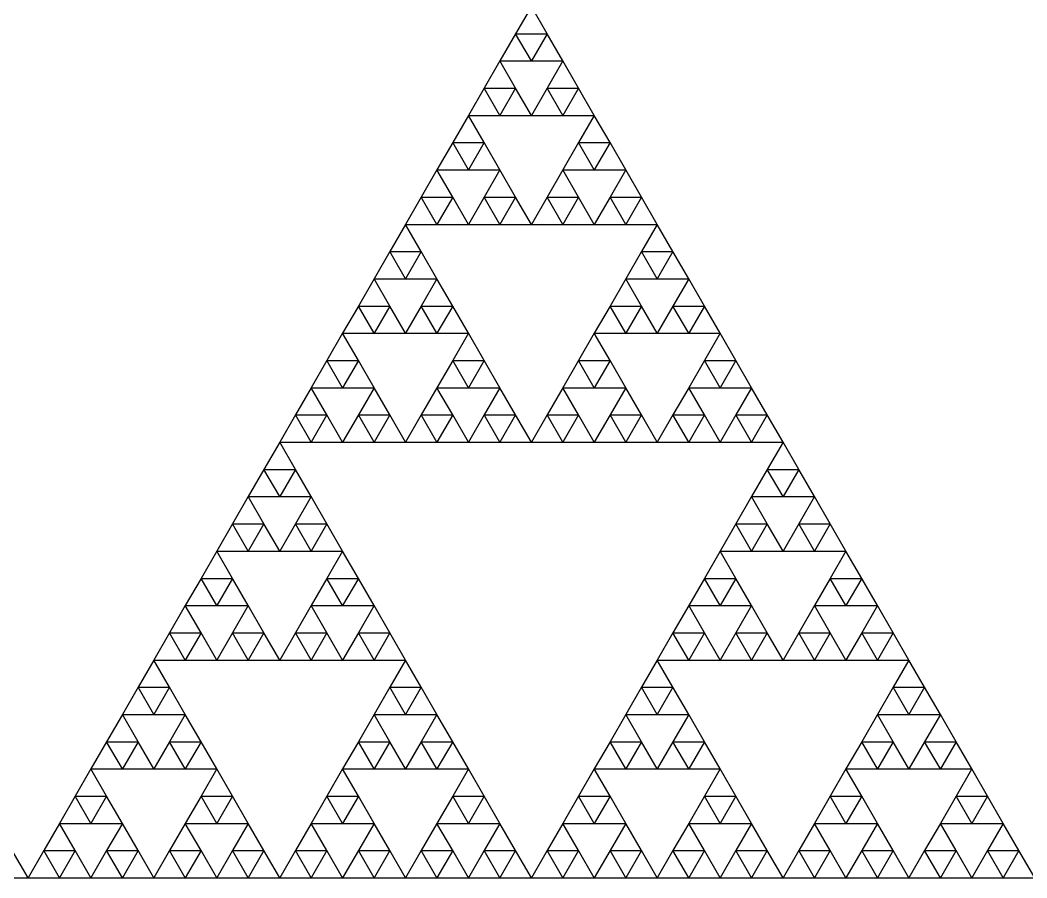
# Model space of a CAD drawing. Header units: metres. Extents: x -50 to 50, y -29 to 58.
# Drawn here: x -37.55 to -31.3, y -28.87 to -23.54 of the extents above; entities that cross this region are included whole.
import ezdxf

# ---------------------------------------------------------------- set-up
doc = ezdxf.new("R2010")
doc.units = ezdxf.units.M

msp = doc.modelspace()

# ---------------------------------------------------------------- linework, layer by layer
for p, q in [((-34.375, -23.4549), (-34.4727, -23.624)), ((-34.2773, -23.624), (-34.375, -23.4549)), ((-34.4727, -23.624), (-34.5703, -23.7932)), ((-34.375, -23.7932), (-34.4727, -23.624)), ((-34.4727, -23.624), (-34.2773, -23.624)), ((-34.2773, -23.624), (-34.375, -23.7932)), ((-34.1797, -23.7932), (-34.2773, -23.624)), ((-34.5703, -23.7932), (-34.668, -23.9623)), ((-34.4727, -23.9623), (-34.5703, -23.7932)), ((-34.5703, -23.7932), (-34.375, -23.7932)), ((-34.375, -23.7932), (-34.1797, -23.7932)), ((-34.1797, -23.7932), (-34.2773, -23.9623)), ((-34.082, -23.9623), (-34.1797, -23.7932)), ((-34.668, -23.9623), (-34.7656, -24.1314)), ((-34.5703, -24.1314), (-34.668, -23.9623)), ((-34.668, -23.9623), (-34.4727, -23.9623)), ((-34.4727, -23.9623), (-34.5703, -24.1314)), ((-34.375, -24.1314), (-34.4727, -23.9623)), ((-34.2773, -23.9623), (-34.375, -24.1314)), ((-34.1797, -24.1314), (-34.2773, -23.9623)), ((-34.2773, -23.9623), (-34.082, -23.9623)), ((-34.082, -23.9623), (-34.1797, -24.1314)), ((-33.9844, -24.1314), (-34.082, -23.9623)), ((-34.7656, -24.1314), (-34.8633, -24.3006)), ((-34.668, -24.3006), (-34.7656, -24.1314)), ((-34.7656, -24.1314), (-34.5703, -24.1314)), ((-34.5703, -24.1314), (-34.375, -24.1314)), ((-34.375, -24.1314), (-34.1797, -24.1314)), ((-34.1797, -24.1314), (-33.9844, -24.1314)), ((-33.9844, -24.1314), (-34.082, -24.3006)), ((-33.8867, -24.3006), (-33.9844, -24.1314)), ((-34.8633, -24.3006), (-34.9609, -24.4697)), ((-34.7656, -24.4697), (-34.8633, -24.3006)), ((-34.8633, -24.3006), (-34.668, -24.3006)), ((-34.668, -24.3006), (-34.7656, -24.4697)), ((-34.5703, -24.4697), (-34.668, -24.3006)), ((-34.082, -24.3006), (-34.1797, -24.4697)), ((-33.9844, -24.4697), (-34.082, -24.3006)), ((-34.082, -24.3006), (-33.8867, -24.3006)), ((-33.8867, -24.3006), (-33.9844, -24.4697)), ((-33.7891, -24.4697), (-33.8867, -24.3006)), ((-34.9609, -24.4697), (-35.0586, -24.6389)), ((-34.8633, -24.6389), (-34.9609, -24.4697)), ((-34.9609, -24.4697), (-34.7656, -24.4697)), ((-34.7656, -24.4697), (-34.5703, -24.4697)), ((-34.5703, -24.4697), (-34.668, -24.6389)), ((-34.4727, -24.6389), (-34.5703, -24.4697)), ((-34.1797, -24.4697), (-34.2773, -24.6389)), ((-34.082, -24.6389), (-34.1797, -24.4697)), ((-34.1797, -24.4697), (-33.9844, -24.4697)), ((-33.9844, -24.4697), (-33.7891, -24.4697)), ((-33.7891, -24.4697), (-33.8867, -24.6389)), ((-33.6914, -24.6389), (-33.7891, -24.4697)), ((-35.0586, -24.6389), (-35.1562, -24.808)), ((-34.9609, -24.808), (-35.0586, -24.6389)), ((-35.0586, -24.6389), (-34.8633, -24.6389)), ((-34.8633, -24.6389), (-34.9609, -24.808)), ((-34.7656, -24.808), (-34.8633, -24.6389)), ((-34.668, -24.6389), (-34.7656, -24.808)), ((-34.5703, -24.808), (-34.668, -24.6389)), ((-34.668, -24.6389), (-34.4727, -24.6389)), ((-34.4727, -24.6389), (-34.5703, -24.808)), ((-34.375, -24.808), (-34.4727, -24.6389)), ((-34.2773, -24.6389), (-34.375, -24.808)), ((-34.1797, -24.808), (-34.2773, -24.6389)), ((-34.2773, -24.6389), (-34.082, -24.6389)), ((-34.082, -24.6389), (-34.1797, -24.808)), ((-33.9844, -24.808), (-34.082, -24.6389)), ((-33.8867, -24.6389), (-33.9844, -24.808)), ((-33.7891, -24.808), (-33.8867, -24.6389)), ((-33.8867, -24.6389), (-33.6914, -24.6389)), ((-33.6914, -24.6389), (-33.7891, -24.808)), ((-33.5938, -24.808), (-33.6914, -24.6389)), ((-35.1562, -24.808), (-35.2539, -24.9772)), ((-35.0586, -24.9772), (-35.1562, -24.808)), ((-35.1562, -24.808), (-34.9609, -24.808)), ((-34.9609, -24.808), (-34.7656, -24.808)), ((-34.7656, -24.808), (-34.5703, -24.808)), ((-34.5703, -24.808), (-34.375, -24.808)), ((-34.375, -24.808), (-34.1797, -24.808)), ((-34.1797, -24.808), (-33.9844, -24.808)), ((-33.9844, -24.808), (-33.7891, -24.808)), ((-33.7891, -24.808), (-33.5938, -24.808)), ((-33.5938, -24.808), (-33.6914, -24.9772)), ((-33.4961, -24.9772), (-33.5938, -24.808)), ((-35.2539, -24.9772), (-35.3516, -25.1463)), ((-35.1562, -25.1463), (-35.2539, -24.9772)), ((-35.2539, -24.9772), (-35.0586, -24.9772)), ((-35.0586, -24.9772), (-35.1562, -25.1463)), ((-34.9609, -25.1463), (-35.0586, -24.9772)), ((-33.6914, -24.9772), (-33.7891, -25.1463)), ((-33.5938, -25.1463), (-33.6914, -24.9772)), ((-33.6914, -24.9772), (-33.4961, -24.9772)), ((-33.4961, -24.9772), (-33.5938, -25.1463)), ((-33.3984, -25.1463), (-33.4961, -24.9772)), ((-35.3516, -25.1463), (-35.4492, -25.3155)), ((-35.2539, -25.3155), (-35.3516, -25.1463)), ((-35.3516, -25.1463), (-35.1562, -25.1463)), ((-35.1562, -25.1463), (-34.9609, -25.1463)), ((-34.9609, -25.1463), (-35.0586, -25.3155)), ((-34.8633, -25.3155), (-34.9609, -25.1463)), ((-33.7891, -25.1463), (-33.8867, -25.3155)), ((-33.6914, -25.3155), (-33.7891, -25.1463)), ((-33.7891, -25.1463), (-33.5938, -25.1463)), ((-33.5938, -25.1463), (-33.3984, -25.1463)), ((-33.3984, -25.1463), (-33.4961, -25.3155)), ((-33.3008, -25.3155), (-33.3984, -25.1463)), ((-35.4492, -25.3155), (-35.5469, -25.4846)), ((-35.3516, -25.4846), (-35.4492, -25.3155)), ((-35.4492, -25.3155), (-35.2539, -25.3155)), ((-35.2539, -25.3155), (-35.3516, -25.4846)), ((-35.1562, -25.4846), (-35.2539, -25.3155)), ((-35.0586, -25.3155), (-35.1562, -25.4846)), ((-34.9609, -25.4846), (-35.0586, -25.3155)), ((-35.0586, -25.3155), (-34.8633, -25.3155)), ((-34.8633, -25.3155), (-34.9609, -25.4846)), ((-34.7656, -25.4846), (-34.8633, -25.3155)), ((-33.8867, -25.3155), (-33.9844, -25.4846)), ((-33.7891, -25.4846), (-33.8867, -25.3155)), ((-33.8867, -25.3155), (-33.6914, -25.3155)), ((-33.6914, -25.3155), (-33.7891, -25.4846)), ((-33.5938, -25.4846), (-33.6914, -25.3155)), ((-33.4961, -25.3155), (-33.5938, -25.4846)), ((-33.3984, -25.4846), (-33.4961, -25.3155)), ((-33.4961, -25.3155), (-33.3008, -25.3155)), ((-33.3008, -25.3155), (-33.3984, -25.4846)), ((-33.2031, -25.4846), (-33.3008, -25.3155)), ((-35.5469, -25.4846), (-35.6445, -25.6538)), ((-35.4492, -25.6538), (-35.5469, -25.4846)), ((-35.5469, -25.4846), (-35.3516, -25.4846)), ((-35.3516, -25.4846), (-35.1562, -25.4846)), ((-35.1562, -25.4846), (-34.9609, -25.4846)), ((-34.9609, -25.4846), (-34.7656, -25.4846)), ((-34.7656, -25.4846), (-34.8633, -25.6538)), ((-34.668, -25.6538), (-34.7656, -25.4846)), ((-33.9844, -25.4846), (-34.082, -25.6538)), ((-33.8867, -25.6538), (-33.9844, -25.4846)), ((-33.9844, -25.4846), (-33.7891, -25.4846)), ((-33.7891, -25.4846), (-33.5938, -25.4846)), ((-33.5938, -25.4846), (-33.3984, -25.4846)), ((-33.3984, -25.4846), (-33.2031, -25.4846)), ((-33.2031, -25.4846), (-33.3008, -25.6538)), ((-33.1055, -25.6538), (-33.2031, -25.4846)), ((-35.6445, -25.6538), (-35.7422, -25.8229)), ((-35.5469, -25.8229), (-35.6445, -25.6538)), ((-35.6445, -25.6538), (-35.4492, -25.6538)), ((-35.4492, -25.6538), (-35.5469, -25.8229)), ((-35.3516, -25.8229), (-35.4492, -25.6538)), ((-34.8633, -25.6538), (-34.9609, -25.8229)), ((-34.7656, -25.8229), (-34.8633, -25.6538)), ((-34.8633, -25.6538), (-34.668, -25.6538)), ((-34.668, -25.6538), (-34.7656, -25.8229)), ((-34.5703, -25.8229), (-34.668, -25.6538)), ((-34.082, -25.6538), (-34.1797, -25.8229)), ((-33.9844, -25.8229), (-34.082, -25.6538)), ((-34.082, -25.6538), (-33.8867, -25.6538)), ((-33.8867, -25.6538), (-33.9844, -25.8229)), ((-33.7891, -25.8229), (-33.8867, -25.6538)), ((-33.3008, -25.6538), (-33.3984, -25.8229)), ((-33.2031, -25.8229), (-33.3008, -25.6538)), ((-33.3008, -25.6538), (-33.1055, -25.6538)), ((-33.1055, -25.6538), (-33.2031, -25.8229)), ((-33.0078, -25.8229), (-33.1055, -25.6538)), ((-35.7422, -25.8229), (-35.8398, -25.992)), ((-35.6445, -25.992), (-35.7422, -25.8229)), ((-35.7422, -25.8229), (-35.5469, -25.8229)), ((-35.5469, -25.8229), (-35.3516, -25.8229)), ((-35.3516, -25.8229), (-35.4492, -25.992)), ((-35.2539, -25.992), (-35.3516, -25.8229)), ((-34.9609, -25.8229), (-35.0586, -25.992)), ((-34.8633, -25.992), (-34.9609, -25.8229)), ((-34.9609, -25.8229), (-34.7656, -25.8229)), ((-34.7656, -25.8229), (-34.5703, -25.8229)), ((-34.5703, -25.8229), (-34.668, -25.992)), ((-34.4727, -25.992), (-34.5703, -25.8229)), ((-34.1797, -25.8229), (-34.2773, -25.992)), ((-34.082, -25.992), (-34.1797, -25.8229)), ((-34.1797, -25.8229), (-33.9844, -25.8229)), ((-33.9844, -25.8229), (-33.7891, -25.8229)), ((-33.7891, -25.8229), (-33.8867, -25.992)), ((-33.6914, -25.992), (-33.7891, -25.8229)), ((-33.3984, -25.8229), (-33.4961, -25.992)), ((-33.3008, -25.992), (-33.3984, -25.8229)), ((-33.3984, -25.8229), (-33.2031, -25.8229)), ((-33.2031, -25.8229), (-33.0078, -25.8229)), ((-33.0078, -25.8229), (-33.1055, -25.992)), ((-32.9102, -25.992), (-33.0078, -25.8229)), ((-35.8398, -25.992), (-35.9375, -26.1612)), ((-35.7422, -26.1612), (-35.8398, -25.992)), ((-35.8398, -25.992), (-35.6445, -25.992)), ((-35.6445, -25.992), (-35.7422, -26.1612)), ((-35.5469, -26.1612), (-35.6445, -25.992)), ((-35.4492, -25.992), (-35.5469, -26.1612)), ((-35.3516, -26.1612), (-35.4492, -25.992)), ((-35.4492, -25.992), (-35.2539, -25.992)), ((-35.2539, -25.992), (-35.3516, -26.1612)), ((-35.1562, -26.1612), (-35.2539, -25.992)), ((-35.0586, -25.992), (-35.1562, -26.1612)), ((-34.9609, -26.1612), (-35.0586, -25.992)), ((-35.0586, -25.992), (-34.8633, -25.992)), ((-34.8633, -25.992), (-34.9609, -26.1612)), ((-34.7656, -26.1612), (-34.8633, -25.992)), ((-34.668, -25.992), (-34.7656, -26.1612)), ((-34.5703, -26.1612), (-34.668, -25.992)), ((-34.668, -25.992), (-34.4727, -25.992)), ((-34.4727, -25.992), (-34.5703, -26.1612)), ((-34.375, -26.1612), (-34.4727, -25.992)), ((-34.2773, -25.992), (-34.375, -26.1612)), ((-34.1797, -26.1612), (-34.2773, -25.992)), ((-34.2773, -25.992), (-34.082, -25.992)), ((-34.082, -25.992), (-34.1797, -26.1612)), ((-33.9844, -26.1612), (-34.082, -25.992)), ((-33.8867, -25.992), (-33.9844, -26.1612)), ((-33.7891, -26.1612), (-33.8867, -25.992)), ((-33.8867, -25.992), (-33.6914, -25.992)), ((-33.6914, -25.992), (-33.7891, -26.1612)), ((-33.5938, -26.1612), (-33.6914, -25.992)), ((-33.4961, -25.992), (-33.5938, -26.1612)), ((-33.3984, -26.1612), (-33.4961, -25.992)), ((-33.4961, -25.992), (-33.3008, -25.992)), ((-33.3008, -25.992), (-33.3984, -26.1612)), ((-33.2031, -26.1612), (-33.3008, -25.992)), ((-33.1055, -25.992), (-33.2031, -26.1612)), ((-33.0078, -26.1612), (-33.1055, -25.992)), ((-33.1055, -25.992), (-32.9102, -25.992)), ((-32.9102, -25.992), (-33.0078, -26.1612)), ((-32.8125, -26.1612), (-32.9102, -25.992)), ((-35.9375, -26.1612), (-36.0352, -26.3303)), ((-35.8398, -26.3303), (-35.9375, -26.1612)), ((-35.9375, -26.1612), (-35.7422, -26.1612)), ((-35.7422, -26.1612), (-35.5469, -26.1612)), ((-35.5469, -26.1612), (-35.3516, -26.1612)), ((-35.3516, -26.1612), (-35.1562, -26.1612)), ((-35.1562, -26.1612), (-34.9609, -26.1612)), ((-34.9609, -26.1612), (-34.7656, -26.1612)), ((-34.7656, -26.1612), (-34.5703, -26.1612)), ((-34.5703, -26.1612), (-34.375, -26.1612)), ((-34.375, -26.1612), (-34.1797, -26.1612)), ((-34.1797, -26.1612), (-33.9844, -26.1612)), ((-33.9844, -26.1612), (-33.7891, -26.1612)), ((-33.7891, -26.1612), (-33.5938, -26.1612)), ((-33.5938, -26.1612), (-33.3984, -26.1612)), ((-33.3984, -26.1612), (-33.2031, -26.1612)), ((-33.2031, -26.1612), (-33.0078, -26.1612)), ((-33.0078, -26.1612), (-32.8125, -26.1612)), ((-32.8125, -26.1612), (-32.9102, -26.3303)), ((-32.7148, -26.3303), (-32.8125, -26.1612)), ((-36.0352, -26.3303), (-36.1328, -26.4995)), ((-35.9375, -26.4995), (-36.0352, -26.3303)), ((-36.0352, -26.3303), (-35.8398, -26.3303)), ((-35.8398, -26.3303), (-35.9375, -26.4995)), ((-35.7422, -26.4995), (-35.8398, -26.3303)), ((-32.9102, -26.3303), (-33.0078, -26.4995)), ((-32.8125, -26.4995), (-32.9102, -26.3303)), ((-32.9102, -26.3303), (-32.7148, -26.3303)), ((-32.7148, -26.3303), (-32.8125, -26.4995)), ((-32.6172, -26.4995), (-32.7148, -26.3303)), ((-36.1328, -26.4995), (-36.2305, -26.6686)), ((-36.0352, -26.6686), (-36.1328, -26.4995)), ((-36.1328, -26.4995), (-35.9375, -26.4995)), ((-35.9375, -26.4995), (-35.7422, -26.4995)), ((-35.7422, -26.4995), (-35.8398, -26.6686)), ((-35.6445, -26.6686), (-35.7422, -26.4995)), ((-33.0078, -26.4995), (-33.1055, -26.6686)), ((-32.9102, -26.6686), (-33.0078, -26.4995)), ((-33.0078, -26.4995), (-32.8125, -26.4995)), ((-32.8125, -26.4995), (-32.6172, -26.4995)), ((-32.6172, -26.4995), (-32.7148, -26.6686)), ((-32.5195, -26.6686), (-32.6172, -26.4995)), ((-36.2305, -26.6686), (-36.3281, -26.8378)), ((-36.1328, -26.8378), (-36.2305, -26.6686)), ((-36.2305, -26.6686), (-36.0352, -26.6686)), ((-36.0352, -26.6686), (-36.1328, -26.8378)), ((-35.9375, -26.8378), (-36.0352, -26.6686)), ((-35.8398, -26.6686), (-35.9375, -26.8378)), ((-35.7422, -26.8378), (-35.8398, -26.6686)), ((-35.8398, -26.6686), (-35.6445, -26.6686)), ((-35.6445, -26.6686), (-35.7422, -26.8378)), ((-35.5469, -26.8378), (-35.6445, -26.6686)), ((-33.1055, -26.6686), (-33.2031, -26.8378)), ((-33.0078, -26.8378), (-33.1055, -26.6686)), ((-33.1055, -26.6686), (-32.9102, -26.6686)), ((-32.9102, -26.6686), (-33.0078, -26.8378)), ((-32.8125, -26.8378), (-32.9102, -26.6686)), ((-32.7148, -26.6686), (-32.8125, -26.8378)), ((-32.6172, -26.8378), (-32.7148, -26.6686)), ((-32.7148, -26.6686), (-32.5195, -26.6686)), ((-32.5195, -26.6686), (-32.6172, -26.8378)), ((-32.4219, -26.8378), (-32.5195, -26.6686)), ((-36.3281, -26.8378), (-36.4258, -27.0069)), ((-36.2305, -27.0069), (-36.3281, -26.8378)), ((-36.3281, -26.8378), (-36.1328, -26.8378)), ((-36.1328, -26.8378), (-35.9375, -26.8378)), ((-35.9375, -26.8378), (-35.7422, -26.8378)), ((-35.7422, -26.8378), (-35.5469, -26.8378)), ((-35.5469, -26.8378), (-35.6445, -27.0069)), ((-35.4492, -27.0069), (-35.5469, -26.8378)), ((-33.2031, -26.8378), (-33.3008, -27.0069)), ((-33.1055, -27.0069), (-33.2031, -26.8378)), ((-33.2031, -26.8378), (-33.0078, -26.8378)), ((-33.0078, -26.8378), (-32.8125, -26.8378)), ((-32.8125, -26.8378), (-32.6172, -26.8378)), ((-32.6172, -26.8378), (-32.4219, -26.8378)), ((-32.4219, -26.8378), (-32.5195, -27.0069)), ((-32.3242, -27.0069), (-32.4219, -26.8378)), ((-36.4258, -27.0069), (-36.5234, -27.1761)), ((-36.3281, -27.1761), (-36.4258, -27.0069)), ((-36.4258, -27.0069), (-36.2305, -27.0069)), ((-36.2305, -27.0069), (-36.3281, -27.1761)), ((-36.1328, -27.1761), (-36.2305, -27.0069)), ((-35.6445, -27.0069), (-35.7422, -27.1761)), ((-35.5469, -27.1761), (-35.6445, -27.0069)), ((-35.6445, -27.0069), (-35.4492, -27.0069)), ((-35.4492, -27.0069), (-35.5469, -27.1761)), ((-35.3516, -27.1761), (-35.4492, -27.0069)), ((-33.3008, -27.0069), (-33.3984, -27.1761)), ((-33.2031, -27.1761), (-33.3008, -27.0069)), ((-33.3008, -27.0069), (-33.1055, -27.0069)), ((-33.1055, -27.0069), (-33.2031, -27.1761)), ((-33.0078, -27.1761), (-33.1055, -27.0069)), ((-32.5195, -27.0069), (-32.6172, -27.1761)), ((-32.4219, -27.1761), (-32.5195, -27.0069)), ((-32.5195, -27.0069), (-32.3242, -27.0069)), ((-32.3242, -27.0069), (-32.4219, -27.1761)), ((-32.2266, -27.1761), (-32.3242, -27.0069)), ((-36.5234, -27.1761), (-36.6211, -27.3452)), ((-36.4258, -27.3452), (-36.5234, -27.1761)), ((-36.5234, -27.1761), (-36.3281, -27.1761)), ((-36.3281, -27.1761), (-36.1328, -27.1761)), ((-36.1328, -27.1761), (-36.2305, -27.3452)), ((-36.0352, -27.3452), (-36.1328, -27.1761)), ((-35.7422, -27.1761), (-35.8398, -27.3452)), ((-35.6445, -27.3452), (-35.7422, -27.1761)), ((-35.7422, -27.1761), (-35.5469, -27.1761)), ((-35.5469, -27.1761), (-35.3516, -27.1761)), ((-35.3516, -27.1761), (-35.4492, -27.3452)), ((-35.2539, -27.3452), (-35.3516, -27.1761)), ((-33.3984, -27.1761), (-33.4961, -27.3452)), ((-33.3008, -27.3452), (-33.3984, -27.1761)), ((-33.3984, -27.1761), (-33.2031, -27.1761)), ((-33.2031, -27.1761), (-33.0078, -27.1761)), ((-33.0078, -27.1761), (-33.1055, -27.3452)), ((-32.9102, -27.3452), (-33.0078, -27.1761)), ((-32.6172, -27.1761), (-32.7148, -27.3452)), ((-32.5195, -27.3452), (-32.6172, -27.1761)), ((-32.6172, -27.1761), (-32.4219, -27.1761)), ((-32.4219, -27.1761), (-32.2266, -27.1761)), ((-32.2266, -27.1761), (-32.3242, -27.3452)), ((-32.1289, -27.3452), (-32.2266, -27.1761)), ((-36.6211, -27.3452), (-36.7188, -27.5143)), ((-36.5234, -27.5143), (-36.6211, -27.3452)), ((-36.6211, -27.3452), (-36.4258, -27.3452)), ((-36.4258, -27.3452), (-36.5234, -27.5143)), ((-36.3281, -27.5143), (-36.4258, -27.3452)), ((-36.2305, -27.3452), (-36.3281, -27.5143)), ((-36.1328, -27.5143), (-36.2305, -27.3452)), ((-36.2305, -27.3452), (-36.0352, -27.3452)), ((-36.0352, -27.3452), (-36.1328, -27.5143)), ((-35.9375, -27.5143), (-36.0352, -27.3452)), ((-35.8398, -27.3452), (-35.9375, -27.5143)), ((-35.7422, -27.5143), (-35.8398, -27.3452)), ((-35.8398, -27.3452), (-35.6445, -27.3452)), ((-35.6445, -27.3452), (-35.7422, -27.5143)), ((-35.5469, -27.5143), (-35.6445, -27.3452)), ((-35.4492, -27.3452), (-35.5469, -27.5143)), ((-35.3516, -27.5143), (-35.4492, -27.3452)), ((-35.4492, -27.3452), (-35.2539, -27.3452)), ((-35.2539, -27.3452), (-35.3516, -27.5143)), ((-35.1562, -27.5143), (-35.2539, -27.3452)), ((-33.4961, -27.3452), (-33.5938, -27.5143)), ((-33.3984, -27.5143), (-33.4961, -27.3452)), ((-33.4961, -27.3452), (-33.3008, -27.3452)), ((-33.3008, -27.3452), (-33.3984, -27.5143)), ((-33.2031, -27.5143), (-33.3008, -27.3452)), ((-33.1055, -27.3452), (-33.2031, -27.5143)), ((-33.0078, -27.5143), (-33.1055, -27.3452)), ((-33.1055, -27.3452), (-32.9102, -27.3452)), ((-32.9102, -27.3452), (-33.0078, -27.5143)), ((-32.8125, -27.5143), (-32.9102, -27.3452)), ((-32.7148, -27.3452), (-32.8125, -27.5143)), ((-32.6172, -27.5143), (-32.7148, -27.3452)), ((-32.7148, -27.3452), (-32.5195, -27.3452)), ((-32.5195, -27.3452), (-32.6172, -27.5143)), ((-32.4219, -27.5143), (-32.5195, -27.3452)), ((-32.3242, -27.3452), (-32.4219, -27.5143)), ((-32.2266, -27.5143), (-32.3242, -27.3452)), ((-32.3242, -27.3452), (-32.1289, -27.3452)), ((-32.1289, -27.3452), (-32.2266, -27.5143)), ((-32.0312, -27.5143), (-32.1289, -27.3452)), ((-36.7188, -27.5144), (-36.8164, -27.6835)), ((-36.7188, -27.5143), (-36.5234, -27.5143)), ((-36.6211, -27.6835), (-36.7188, -27.5144)), ((-36.5234, -27.5143), (-36.3281, -27.5143)), ((-36.3281, -27.5143), (-36.1328, -27.5143)), ((-36.1328, -27.5143), (-35.9375, -27.5143)), ((-35.9375, -27.5143), (-35.7422, -27.5143)), ((-35.7422, -27.5143), (-35.5469, -27.5143)), ((-35.5469, -27.5143), (-35.3516, -27.5143)), ((-35.3516, -27.5143), (-35.1562, -27.5143)), ((-35.1562, -27.5144), (-35.2539, -27.6835)), ((-35.0586, -27.6835), (-35.1562, -27.5144)), ((-33.5938, -27.5144), (-33.6914, -27.6835)), ((-33.5938, -27.5143), (-33.3984, -27.5143)), ((-33.4961, -27.6835), (-33.5938, -27.5144)), ((-33.3984, -27.5143), (-33.2031, -27.5143)), ((-33.2031, -27.5143), (-33.0078, -27.5143)), ((-33.0078, -27.5143), (-32.8125, -27.5143)), ((-32.8125, -27.5143), (-32.6172, -27.5143)), ((-32.6172, -27.5143), (-32.4219, -27.5143)), ((-32.4219, -27.5143), (-32.2266, -27.5143)), ((-32.2266, -27.5143), (-32.0312, -27.5143)), ((-32.0312, -27.5144), (-32.1289, -27.6835)), ((-31.9336, -27.6835), (-32.0312, -27.5144)), ((-36.8164, -27.6835), (-36.9141, -27.8527)), ((-36.7188, -27.8527), (-36.8164, -27.6835)), ((-36.8164, -27.6835), (-36.6211, -27.6835)), ((-36.6211, -27.6835), (-36.7188, -27.8527)), ((-36.5234, -27.8527), (-36.6211, -27.6835)), ((-35.2539, -27.6835), (-35.3516, -27.8527)), ((-35.1562, -27.8527), (-35.2539, -27.6835)), ((-35.2539, -27.6835), (-35.0586, -27.6835)), ((-35.0586, -27.6835), (-35.1562, -27.8527)), ((-34.9609, -27.8527), (-35.0586, -27.6835)), ((-33.6914, -27.6835), (-33.7891, -27.8527)), ((-33.5938, -27.8527), (-33.6914, -27.6835)), ((-33.6914, -27.6835), (-33.4961, -27.6835)), ((-33.4961, -27.6835), (-33.5938, -27.8527)), ((-33.3984, -27.8527), (-33.4961, -27.6835)), ((-32.1289, -27.6835), (-32.2266, -27.8527)), ((-32.0312, -27.8527), (-32.1289, -27.6835)), ((-32.1289, -27.6835), (-31.9336, -27.6835)), ((-31.9336, -27.6835), (-32.0312, -27.8527)), ((-31.8359, -27.8527), (-31.9336, -27.6835)), ((-36.9141, -27.8527), (-37.0117, -28.0218)), ((-36.8164, -28.0218), (-36.9141, -27.8527)), ((-36.9141, -27.8527), (-36.7188, -27.8527)), ((-36.7188, -27.8527), (-36.5234, -27.8527)), ((-36.5234, -27.8527), (-36.6211, -28.0218)), ((-36.4258, -28.0218), (-36.5234, -27.8527)), ((-35.3516, -27.8527), (-35.4492, -28.0218)), ((-35.2539, -28.0218), (-35.3516, -27.8527)), ((-35.3516, -27.8527), (-35.1562, -27.8527)), ((-35.1562, -27.8527), (-34.9609, -27.8527)), ((-34.9609, -27.8527), (-35.0586, -28.0218)), ((-34.8633, -28.0218), (-34.9609, -27.8527)), ((-33.7891, -27.8527), (-33.8867, -28.0218)), ((-33.6914, -28.0218), (-33.7891, -27.8527)), ((-33.7891, -27.8527), (-33.5938, -27.8527)), ((-33.5938, -27.8527), (-33.3984, -27.8527)), ((-33.3984, -27.8527), (-33.4961, -28.0218)), ((-33.3008, -28.0218), (-33.3984, -27.8527)), ((-32.2266, -27.8527), (-32.3242, -28.0218)), ((-32.1289, -28.0218), (-32.2266, -27.8527)), ((-32.2266, -27.8527), (-32.0312, -27.8527)), ((-32.0312, -27.8527), (-31.8359, -27.8527)), ((-31.8359, -27.8527), (-31.9336, -28.0218)), ((-31.7383, -28.0218), (-31.8359, -27.8527)), ((-37.0117, -28.0218), (-37.1094, -28.1909)), ((-36.9141, -28.1909), (-37.0117, -28.0218)), ((-37.0117, -28.0218), (-36.8164, -28.0218)), ((-36.8164, -28.0218), (-36.9141, -28.1909)), ((-36.7188, -28.1909), (-36.8164, -28.0218)), ((-36.6211, -28.0218), (-36.7188, -28.1909)), ((-36.5234, -28.1909), (-36.6211, -28.0218)), ((-36.6211, -28.0218), (-36.4258, -28.0218)), ((-36.4258, -28.0218), (-36.5234, -28.1909)), ((-36.3281, -28.1909), (-36.4258, -28.0218)), ((-35.4492, -28.0218), (-35.5469, -28.1909)), ((-35.3516, -28.1909), (-35.4492, -28.0218)), ((-35.4492, -28.0218), (-35.2539, -28.0218)), ((-35.2539, -28.0218), (-35.3516, -28.1909)), ((-35.1562, -28.1909), (-35.2539, -28.0218)), ((-35.0586, -28.0218), (-35.1562, -28.1909)), ((-34.9609, -28.1909), (-35.0586, -28.0218)), ((-35.0586, -28.0218), (-34.8633, -28.0218)), ((-34.8633, -28.0218), (-34.9609, -28.1909)), ((-34.7656, -28.1909), (-34.8633, -28.0218)), ((-33.8867, -28.0218), (-33.9844, -28.1909)), ((-33.7891, -28.1909), (-33.8867, -28.0218)), ((-33.8867, -28.0218), (-33.6914, -28.0218)), ((-33.6914, -28.0218), (-33.7891, -28.1909)), ((-33.5938, -28.1909), (-33.6914, -28.0218)), ((-33.4961, -28.0218), (-33.5938, -28.1909)), ((-33.3984, -28.1909), (-33.4961, -28.0218)), ((-33.4961, -28.0218), (-33.3008, -28.0218)), ((-33.3008, -28.0218), (-33.3984, -28.1909)), ((-33.2031, -28.1909), (-33.3008, -28.0218)), ((-32.3242, -28.0218), (-32.4219, -28.1909)), ((-32.2266, -28.1909), (-32.3242, -28.0218)), ((-32.3242, -28.0218), (-32.1289, -28.0218)), ((-32.1289, -28.0218), (-32.2266, -28.1909)), ((-32.0312, -28.1909), (-32.1289, -28.0218)), ((-31.9336, -28.0218), (-32.0312, -28.1909)), ((-31.8359, -28.1909), (-31.9336, -28.0218)), ((-31.9336, -28.0218), (-31.7383, -28.0218)), ((-31.7383, -28.0218), (-31.8359, -28.1909)), ((-31.6406, -28.1909), (-31.7383, -28.0218)), ((-37.1094, -28.1909), (-37.207, -28.3601)), ((-37.0117, -28.3601), (-37.1094, -28.1909)), ((-37.1094, -28.1909), (-36.9141, -28.1909)), ((-36.9141, -28.1909), (-36.7188, -28.1909)), ((-36.7188, -28.1909), (-36.5234, -28.1909)), ((-36.5234, -28.1909), (-36.3281, -28.1909)), ((-36.3281, -28.1909), (-36.4258, -28.3601)), ((-36.2305, -28.3601), (-36.3281, -28.1909)), ((-35.5469, -28.1909), (-35.6445, -28.3601)), ((-35.4492, -28.3601), (-35.5469, -28.1909)), ((-35.5469, -28.1909), (-35.3516, -28.1909)), ((-35.3516, -28.1909), (-35.1562, -28.1909)), ((-35.1562, -28.1909), (-34.9609, -28.1909)), ((-34.9609, -28.1909), (-34.7656, -28.1909)), ((-34.7656, -28.1909), (-34.8633, -28.3601)), ((-34.668, -28.3601), (-34.7656, -28.1909)), ((-33.9844, -28.1909), (-34.082, -28.3601)), ((-33.8867, -28.3601), (-33.9844, -28.1909)), ((-33.9844, -28.1909), (-33.7891, -28.1909)), ((-33.7891, -28.1909), (-33.5938, -28.1909)), ((-33.5938, -28.1909), (-33.3984, -28.1909)), ((-33.3984, -28.1909), (-33.2031, -28.1909)), ((-33.2031, -28.1909), (-33.3008, -28.3601)), ((-33.1055, -28.3601), (-33.2031, -28.1909)), ((-32.4219, -28.1909), (-32.5195, -28.3601)), ((-32.3242, -28.3601), (-32.4219, -28.1909)), ((-32.4219, -28.1909), (-32.2266, -28.1909)), ((-32.2266, -28.1909), (-32.0312, -28.1909)), ((-32.0312, -28.1909), (-31.8359, -28.1909)), ((-31.8359, -28.1909), (-31.6406, -28.1909)), ((-31.6406, -28.1909), (-31.7383, -28.3601)), ((-31.543, -28.3601), (-31.6406, -28.1909)), ((-37.207, -28.3601), (-37.3047, -28.5292)), ((-37.1094, -28.5292), (-37.207, -28.3601)), ((-37.207, -28.3601), (-37.0117, -28.3601)), ((-37.0117, -28.3601), (-37.1094, -28.5292)), ((-36.9141, -28.5292), (-37.0117, -28.3601)), ((-36.4258, -28.3601), (-36.5234, -28.5292)), ((-36.3281, -28.5292), (-36.4258, -28.3601)), ((-36.4258, -28.3601), (-36.2305, -28.3601)), ((-36.2305, -28.3601), (-36.3281, -28.5292)), ((-36.1328, -28.5292), (-36.2305, -28.3601)), ((-35.6445, -28.3601), (-35.7422, -28.5292)), ((-35.5469, -28.5292), (-35.6445, -28.3601)), ((-35.6445, -28.3601), (-35.4492, -28.3601)), ((-35.4492, -28.3601), (-35.5469, -28.5292)), ((-35.3516, -28.5292), (-35.4492, -28.3601)), ((-34.8633, -28.3601), (-34.9609, -28.5292)), ((-34.7656, -28.5292), (-34.8633, -28.3601)), ((-34.8633, -28.3601), (-34.668, -28.3601)), ((-34.668, -28.3601), (-34.7656, -28.5292)), ((-34.5703, -28.5292), (-34.668, -28.3601)), ((-34.082, -28.3601), (-34.1797, -28.5292)), ((-33.9844, -28.5292), (-34.082, -28.3601)), ((-34.082, -28.3601), (-33.8867, -28.3601)), ((-33.8867, -28.3601), (-33.9844, -28.5292)), ((-33.7891, -28.5292), (-33.8867, -28.3601)), ((-33.3008, -28.3601), (-33.3984, -28.5292)), ((-33.2031, -28.5292), (-33.3008, -28.3601)), ((-33.3008, -28.3601), (-33.1055, -28.3601)), ((-33.1055, -28.3601), (-33.2031, -28.5292)), ((-33.0078, -28.5292), (-33.1055, -28.3601)), ((-32.5195, -28.3601), (-32.6172, -28.5292)), ((-32.4219, -28.5292), (-32.5195, -28.3601)), ((-32.5195, -28.3601), (-32.3242, -28.3601)), ((-32.3242, -28.3601), (-32.4219, -28.5292)), ((-32.2266, -28.5292), (-32.3242, -28.3601)), ((-31.7383, -28.3601), (-31.8359, -28.5292)), ((-31.6406, -28.5292), (-31.7383, -28.3601)), ((-31.7383, -28.3601), (-31.543, -28.3601)), ((-31.543, -28.3601), (-31.6406, -28.5292)), ((-31.4453, -28.5292), (-31.543, -28.3601)), ((-37.3047, -28.5292), (-37.4023, -28.6984)), ((-37.207, -28.6984), (-37.3047, -28.5292)), ((-37.3047, -28.5292), (-37.1094, -28.5292)), ((-37.1094, -28.5292), (-36.9141, -28.5292)), ((-36.9141, -28.5292), (-37.0117, -28.6984)), ((-36.8164, -28.6984), (-36.9141, -28.5292)), ((-36.5234, -28.5292), (-36.6211, -28.6984)), ((-36.4258, -28.6984), (-36.5234, -28.5292)), ((-36.5234, -28.5292), (-36.3281, -28.5292)), ((-36.3281, -28.5292), (-36.1328, -28.5292)), ((-36.1328, -28.5292), (-36.2305, -28.6984)), ((-36.0352, -28.6984), (-36.1328, -28.5292)), ((-35.7422, -28.5292), (-35.8398, -28.6984)), ((-35.6445, -28.6984), (-35.7422, -28.5292)), ((-35.7422, -28.5292), (-35.5469, -28.5292)), ((-35.5469, -28.5292), (-35.3516, -28.5292)), ((-35.3516, -28.5292), (-35.4492, -28.6984)), ((-35.2539, -28.6984), (-35.3516, -28.5292)), ((-34.9609, -28.5292), (-35.0586, -28.6984)), ((-34.8633, -28.6984), (-34.9609, -28.5292)), ((-34.9609, -28.5292), (-34.7656, -28.5292)), ((-34.7656, -28.5292), (-34.5703, -28.5292)), ((-34.5703, -28.5292), (-34.668, -28.6984)), ((-34.4727, -28.6984), (-34.5703, -28.5292)), ((-34.1797, -28.5292), (-34.2773, -28.6984)), ((-34.082, -28.6984), (-34.1797, -28.5292)), ((-34.1797, -28.5292), (-33.9844, -28.5292)), ((-33.9844, -28.5292), (-33.7891, -28.5292)), ((-33.7891, -28.5292), (-33.8867, -28.6984)), ((-33.6914, -28.6984), (-33.7891, -28.5292)), ((-33.3984, -28.5292), (-33.4961, -28.6984)), ((-33.3008, -28.6984), (-33.3984, -28.5292)), ((-33.3984, -28.5292), (-33.2031, -28.5292)), ((-33.2031, -28.5292), (-33.0078, -28.5292)), ((-33.0078, -28.5292), (-33.1055, -28.6984)), ((-32.9102, -28.6984), (-33.0078, -28.5292)), ((-32.6172, -28.5292), (-32.7148, -28.6984)), ((-32.5195, -28.6984), (-32.6172, -28.5292)), ((-32.6172, -28.5292), (-32.4219, -28.5292)), ((-32.4219, -28.5292), (-32.2266, -28.5292)), ((-32.2266, -28.5292), (-32.3242, -28.6984)), ((-32.1289, -28.6984), (-32.2266, -28.5292)), ((-31.8359, -28.5292), (-31.9336, -28.6984)), ((-31.7383, -28.6984), (-31.8359, -28.5292)), ((-31.8359, -28.5292), (-31.6406, -28.5292)), ((-31.6406, -28.5292), (-31.4453, -28.5292)), ((-31.4453, -28.5292), (-31.543, -28.6984)), ((-31.3477, -28.6984), (-31.4453, -28.5292)), ((-37.5, -28.8675), (-37.5977, -28.6984)), ((-37.4023, -28.6984), (-37.5, -28.8675)), ((-37.3047, -28.8675), (-37.4023, -28.6984)), ((-37.4023, -28.6984), (-37.207, -28.6984)), ((-37.207, -28.6984), (-37.3047, -28.8675)), ((-37.1094, -28.8675), (-37.207, -28.6984)), ((-37.0117, -28.6984), (-37.1094, -28.8675)), ((-36.9141, -28.8675), (-37.0117, -28.6984)), ((-37.0117, -28.6984), (-36.8164, -28.6984)), ((-36.8164, -28.6984), (-36.9141, -28.8675)), ((-36.7188, -28.8675), (-36.8164, -28.6984)), ((-36.6211, -28.6984), (-36.7188, -28.8675)), ((-36.5234, -28.8675), (-36.6211, -28.6984)), ((-36.6211, -28.6984), (-36.4258, -28.6984)), ((-36.4258, -28.6984), (-36.5234, -28.8675)), ((-36.3281, -28.8675), (-36.4258, -28.6984)), ((-36.2305, -28.6984), (-36.3281, -28.8675)), ((-36.1328, -28.8675), (-36.2305, -28.6984)), ((-36.2305, -28.6984), (-36.0352, -28.6984)), ((-36.0352, -28.6984), (-36.1328, -28.8675)), ((-35.9375, -28.8675), (-36.0352, -28.6984)), ((-35.8398, -28.6984), (-35.9375, -28.8675)), ((-35.7422, -28.8675), (-35.8398, -28.6984)), ((-35.8398, -28.6984), (-35.6445, -28.6984)), ((-35.6445, -28.6984), (-35.7422, -28.8675)), ((-35.5469, -28.8675), (-35.6445, -28.6984)), ((-35.4492, -28.6984), (-35.5469, -28.8675)), ((-35.3516, -28.8675), (-35.4492, -28.6984)), ((-35.4492, -28.6984), (-35.2539, -28.6984)), ((-35.2539, -28.6984), (-35.3516, -28.8675)), ((-35.1562, -28.8675), (-35.2539, -28.6984)), ((-35.0586, -28.6984), (-35.1562, -28.8675)), ((-34.9609, -28.8675), (-35.0586, -28.6984)), ((-35.0586, -28.6984), (-34.8633, -28.6984)), ((-34.8633, -28.6984), (-34.9609, -28.8675)), ((-34.7656, -28.8675), (-34.8633, -28.6984)), ((-34.668, -28.6984), (-34.7656, -28.8675)), ((-34.5703, -28.8675), (-34.668, -28.6984)), ((-34.668, -28.6984), (-34.4727, -28.6984)), ((-34.4727, -28.6984), (-34.5703, -28.8675)), ((-34.375, -28.8675), (-34.4727, -28.6984)), ((-34.2773, -28.6984), (-34.375, -28.8675)), ((-34.1797, -28.8675), (-34.2773, -28.6984)), ((-34.2773, -28.6984), (-34.082, -28.6984)), ((-34.082, -28.6984), (-34.1797, -28.8675)), ((-33.9844, -28.8675), (-34.082, -28.6984)), ((-33.8867, -28.6984), (-33.9844, -28.8675)), ((-33.7891, -28.8675), (-33.8867, -28.6984)), ((-33.8867, -28.6984), (-33.6914, -28.6984)), ((-33.6914, -28.6984), (-33.7891, -28.8675)), ((-33.5938, -28.8675), (-33.6914, -28.6984)), ((-33.4961, -28.6984), (-33.5938, -28.8675)), ((-33.3984, -28.8675), (-33.4961, -28.6984)), ((-33.4961, -28.6984), (-33.3008, -28.6984)), ((-33.3008, -28.6984), (-33.3984, -28.8675)), ((-33.2031, -28.8675), (-33.3008, -28.6984)), ((-33.1055, -28.6984), (-33.2031, -28.8675)), ((-33.0078, -28.8675), (-33.1055, -28.6984)), ((-33.1055, -28.6984), (-32.9102, -28.6984)), ((-32.9102, -28.6984), (-33.0078, -28.8675)), ((-32.8125, -28.8675), (-32.9102, -28.6984)), ((-32.7148, -28.6984), (-32.8125, -28.8675)), ((-32.6172, -28.8675), (-32.7148, -28.6984)), ((-32.7148, -28.6984), (-32.5195, -28.6984)), ((-32.5195, -28.6984), (-32.6172, -28.8675)), ((-32.4219, -28.8675), (-32.5195, -28.6984)), ((-32.3242, -28.6984), (-32.4219, -28.8675)), ((-32.2266, -28.8675), (-32.3242, -28.6984)), ((-32.3242, -28.6984), (-32.1289, -28.6984)), ((-32.1289, -28.6984), (-32.2266, -28.8675)), ((-32.0312, -28.8675), (-32.1289, -28.6984)), ((-31.9336, -28.6984), (-32.0312, -28.8675)), ((-31.8359, -28.8675), (-31.9336, -28.6984)), ((-31.9336, -28.6984), (-31.7383, -28.6984)), ((-31.7383, -28.6984), (-31.8359, -28.8675)), ((-31.6406, -28.8675), (-31.7383, -28.6984)), ((-31.543, -28.6984), (-31.6406, -28.8675)), ((-31.4453, -28.8675), (-31.543, -28.6984)), ((-31.543, -28.6984), (-31.3477, -28.6984)), ((-31.3477, -28.6984), (-31.4453, -28.8675)), ((-31.25, -28.8675), (-31.3477, -28.6984)), ((-37.6953, -28.8675), (-37.5, -28.8675)), ((-37.5, -28.8675), (-37.3047, -28.8675)), ((-37.3047, -28.8675), (-37.1094, -28.8675)), ((-37.1094, -28.8675), (-36.9141, -28.8675)), ((-36.9141, -28.8675), (-36.7188, -28.8675)), ((-36.7188, -28.8675), (-36.5234, -28.8675)), ((-36.5234, -28.8675), (-36.3281, -28.8675)), ((-36.3281, -28.8675), (-36.1328, -28.8675)), ((-36.1328, -28.8675), (-35.9375, -28.8675)), ((-35.9375, -28.8675), (-35.7422, -28.8675)), ((-35.7422, -28.8675), (-35.5469, -28.8675)), ((-35.5469, -28.8675), (-35.3516, -28.8675)), ((-35.3516, -28.8675), (-35.1562, -28.8675)), ((-35.1562, -28.8675), (-34.9609, -28.8675)), ((-34.9609, -28.8675), (-34.7656, -28.8675)), ((-34.7656, -28.8675), (-34.5703, -28.8675)), ((-34.5703, -28.8675), (-34.375, -28.8675)), ((-34.375, -28.8675), (-34.1797, -28.8675)), ((-34.1797, -28.8675), (-33.9844, -28.8675)), ((-33.9844, -28.8675), (-33.7891, -28.8675)), ((-33.7891, -28.8675), (-33.5938, -28.8675)), ((-33.5938, -28.8675), (-33.3984, -28.8675)), ((-33.3984, -28.8675), (-33.2031, -28.8675)), ((-33.2031, -28.8675), (-33.0078, -28.8675)), ((-33.0078, -28.8675), (-32.8125, -28.8675)), ((-32.8125, -28.8675), (-32.6172, -28.8675)), ((-32.6172, -28.8675), (-32.4219, -28.8675)), ((-32.4219, -28.8675), (-32.2266, -28.8675)), ((-32.2266, -28.8675), (-32.0312, -28.8675)), ((-32.0312, -28.8675), (-31.8359, -28.8675)), ((-31.8359, -28.8675), (-31.6406, -28.8675)), ((-31.6406, -28.8675), (-31.4453, -28.8675)), ((-31.4453, -28.8675), (-31.25, -28.8675))]:
    msp.add_line(p, q)

doc.saveas('drawing.dxf')
